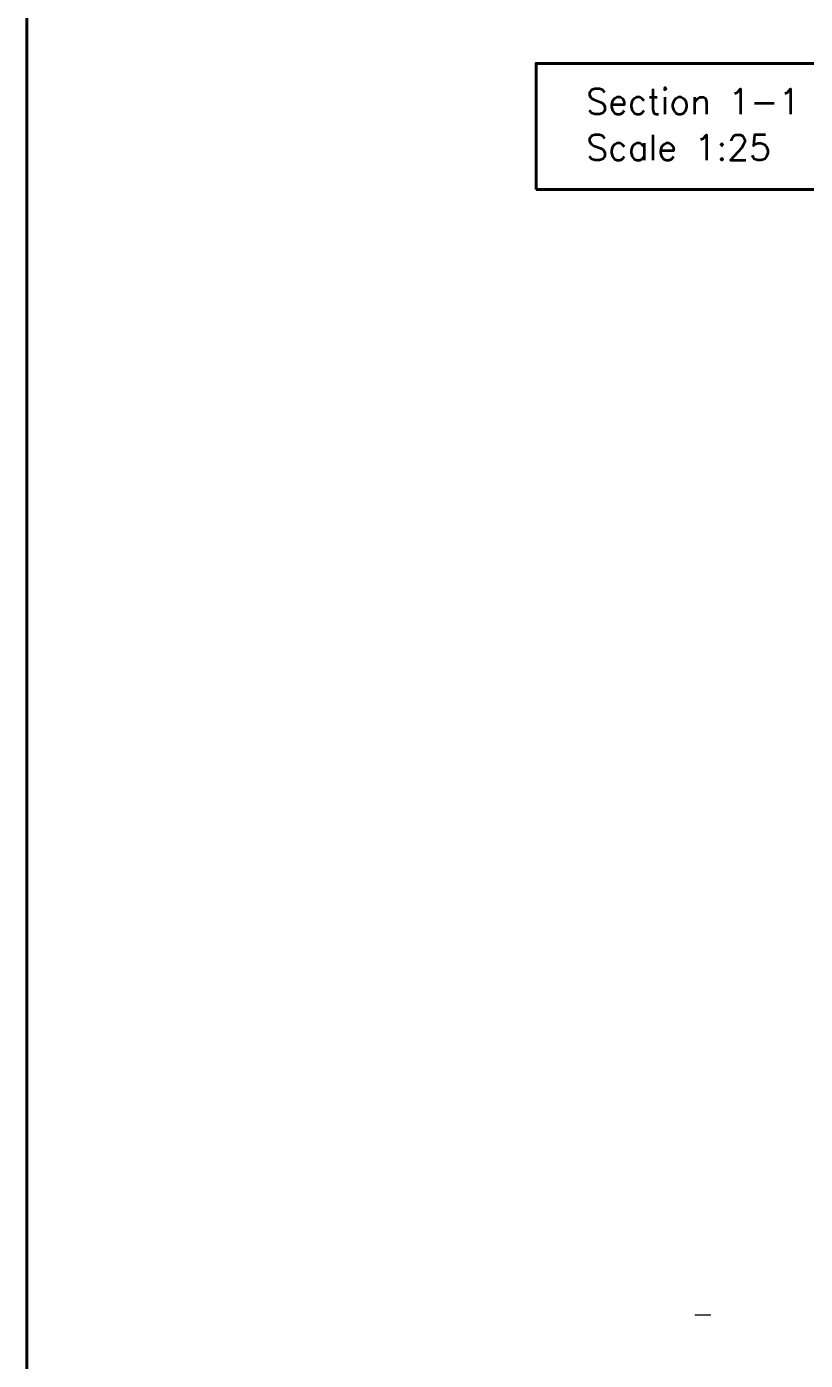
# Model space of a CAD drawing. Header units: inches. Extents: x 4017 to 5703, y -944 to 2840.
# Drawn here: x 4016.5 to 4138.6, y 1361.7 to 1571 of the extents above; entities that cross this region are included whole.
import ezdxf

# ---------------------------------------------------------------- set-up
doc = ezdxf.new("R2010")
doc.units = ezdxf.units.IN
doc.header["$MEASUREMENT"] = 0
doc.layers.get('0').update_dxf_attribs({"color": 5})
doc.layers.add('1 - bed panels', color=170, linetype='Continuous', lineweight=9)
doc.layers.add('A-dim-work', color=8, linetype='Continuous')
doc.styles.add('ENGLISH', font='romans.shx', dxfattribs={"height": 2})

# ---------------------------------------------------------------- blocks, each defined once
blk = doc.blocks.new('ddddw')
at = {"layer": '1 - bed panels', "color": 9, "true_color": 0xc2c2c2}
blk.add_line((-23.96, -117.02), (-26.46, -117.02), dxfattribs=at)

msp = doc.modelspace()

# ---------------------------------------------------------------- linework, layer by layer
at = {"layer": 'A-dim-work', "color": 6, "lineweight": 40, "ltscale": 20}
for points in [[(4016.52, 1149.28), (4016.52, 1961.78), (5702.9, 1961.78), (5702.9, 1149.28)], [(4096.41, 1545.43), (4173.17, 1545.43), (4173.17, 1565.23), (4096.41, 1565.23)]]:
    msp.add_lwpolyline(points, close=True, dxfattribs=at)

# ---------------------------------------------------------------- block references
at = {"xscale": -1, "rotation": 180}
msp.add_blockref('ddddw', (4147.77, 1251.77), dxfattribs=at)

# ---------------------------------------------------------------- texts
at = {"layer": 'A-dim-work', "color": 6, "lineweight": 40, "ltscale": 20, "char_height": 4, "attachment_point": 1, "style": 'ENGLISH'}
for s, insert in [('Section 1-1', (4104.27, 1561.25)), ('Scale 1:25', (4104.27, 1554.03))]:
    msp.add_mtext_dynamic_manual_height_columns(s, width=90.6117, gutter_width=1, heights=[0], dxfattribs=dict(at, insert=insert))

doc.saveas('drawing.dxf')
